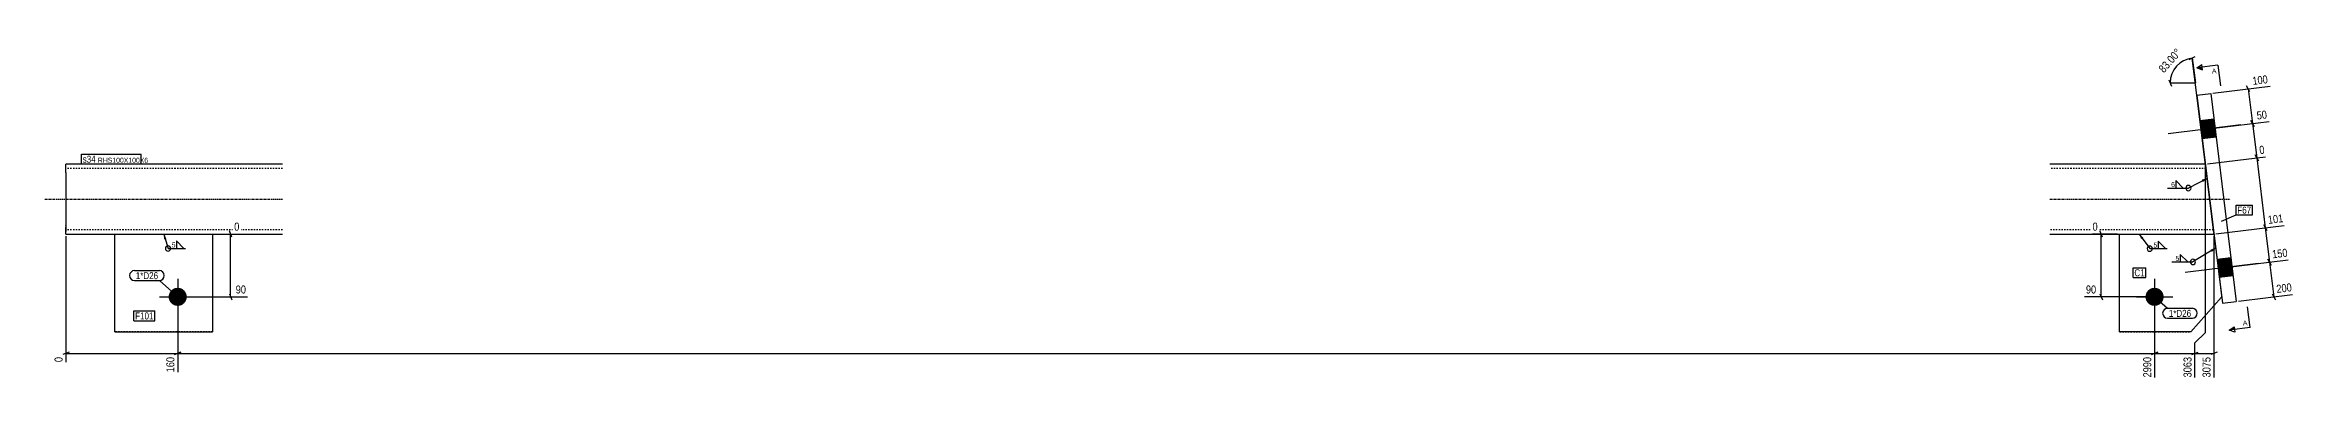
# Model space of a CAD drawing. Header units: millimetres. Extents: x 7 to 26412, y 5 to 885.
# Drawn here: x 7 to 3227, y 5 to 483 of the extents above; entities that cross this region are included whole.
import ezdxf

# ---------------------------------------------------------------- set-up
doc = ezdxf.new("R2010")
doc.units = ezdxf.units.MM
doc.linetypes.add('DXK_LINE_DOT2', pattern=[3.9198, 1.9599, -1.9599])
doc.linetypes.add('DXK_LINE_DOT3', pattern=[5.9187, 2.979, -0.9799, 0.9799, -0.9799])
for name, color, linetype in [('MÅLSÆTNING', 7, 'Continuous'), ('STÅL', 7, 'Continuous'), ('TEKST', 7, 'Continuous')]:
    doc.layers.add(name, color=color, linetype=linetype)
doc.styles.add('Arial', font='ARIAL.TTF', dxfattribs={"height": 0.2})
doc.styles.add('Arial Narrow', font='ARIALN.TTF', dxfattribs={"height": 0.2})

msp = doc.modelspace()

# ---------------------------------------------------------------- hatches: boundary and pattern name
at = {"layer": 'STÅL', "linetype": 'Continuous'}
for points in [[(3115.3, 351.4), (3112.1, 377.2), (3092.2, 374.7), (3095.4, 348.9)], [(3115.3, 351.4), (3112.1, 377.2), (3092.2, 374.7), (3095.4, 348.9)], [(3139.6, 152.8), (3136.5, 178.6), (3116.6, 176.2), (3119.8, 150.4)], [(3139.6, 152.8), (3136.5, 178.6), (3116.6, 176.2), (3119.8, 150.4)], [(197.2, 135.6, -1), (197.2, 109.6, -1)], [(3027.2, 135.6, -1), (3027.2, 109.6, -1)]]:
    msp.add_hatch(color=96, dxfattribs=at).paths.add_polyline_path(points)
at = {"layer": 'TEKST', "linetype": 'Continuous'}
for points in [[(3094.8, 290.5), (3102.4, 292.3), (3096.6, 287.2)], [(3107.2, 190.1), (3114.6, 192.4), (3109.2, 186.9)]]:
    msp.add_hatch(color=3, dxfattribs=at).paths.add_polyline_path(points)

# ---------------------------------------------------------------- linework, layer by layer
at = {"layer": 'MÅLSÆTNING', "color": 7, "linetype": 'Continuous'}
for p, q in [((3076.9, 462.4), (3085.4, 467.1)), ((3111.8, 215.5), (3081.2, 464.8)), ((3081.2, 464.8), (3085.6, 429)), ((3047.8, 433.5), (3051.4, 424.5)), ((3049.6, 429), (3085.6, 429)), ((3110.6, 414.2), (3192.5, 424.3)), ((3163.7, 416.2), (3159, 424.7)), ((3161.3, 420.5), (3167.4, 370.9)), ((3096.8, 362.2), (3191.3, 373.8)), ((3096.8, 362.2), (3191.3, 373.8)), ((3169.8, 366.6), (3165.1, 375.1)), ((3165.1, 375.1), (3169.8, 366.6)), ((3167.4, 370.9), (3173.5, 321.6)), ((3102.8, 312.9), (3185.8, 323.1)), ((3171.1, 325.8), (3175.8, 317.4)), ((3099.9, 71.6), (3099.9, 309.6)), ((3099.9, 71.6), (3099.9, 309.6)), ((3188.1, 217.4), (3183.4, 225.8)), ((3183.4, 225.8), (3188.1, 217.4)), ((37.2, 209.6), (37.2, 29.1)), ((250.2, 212.6), (285.4, 212.6)), ((274.8, 208.1), (271.2, 217.1)), ((273, 122.6), (273, 212.6)), ((2974.2, 212.6), (2938.4, 212.6)), ((2952.6, 208.1), (2949, 217.1)), ((2950.8, 122.6), (2950.8, 212.6)), ((3112.1, 209.6), (3112.1, 7.2)), ((3115.1, 212.9), (3212.6, 224.9)), ((3115.1, 212.9), (3212.6, 224.9)), ((3185.7, 221.6), (3191.8, 172.3)), ((3121.2, 163.7), (3218.6, 175.6)), ((3121.2, 163.7), (3218.6, 175.6)), ((3194.1, 168.1), (3189.5, 176.6)), ((3189.5, 176.6), (3194.1, 168.1)), ((3191.8, 172.3), (3197.9, 122.7)), ((197.2, 119.6), (197.2, 14.5)), ((197.2, 119.6), (197.2, 14.5)), ((200.2, 122.6), (297.1, 122.6)), ((271.2, 127.1), (274.8, 118.1)), ((3024.2, 122.6), (2926.8, 122.6)), ((2949, 127.1), (2952.6, 118.1)), ((3027.2, 119.6), (3027.2, 7.2)), ((3147.1, 116.5), (3224.7, 126)), ((3195.6, 127), (3200.2, 118.5)), ((3084.9, 56.6), (3099.9, 71.6)), ((3084.9, 56.6), (3099.9, 71.6)), ((41.7, 43.4), (32.7, 39.8)), ((37.2, 41.6), (197.2, 41.6)), ((201.7, 43.4), (192.7, 39.8)), ((192.7, 39.8), (201.7, 43.4)), ((197.2, 41.6), (3027.2, 41.6)), ((3022.7, 39.8), (3031.7, 43.4)), ((3080.4, 39.8), (3089.4, 43.4)), ((3084.9, 7.2), (3084.9, 56.6)), ((3084.9, 41.6), (3112.1, 41.6)), ((3116.6, 43.4), (3107.6, 39.8))]:
    msp.add_line(p, q, dxfattribs=at)
msp.add_arc((3085.6, 429), 36, 97, 180, dxfattribs=at)
at = {"layer": 'STÅL', "color": 2, "linetype": 'Continuous'}
for p, q in [((3087.7, 411.4), (3107.6, 413.9)), ((3087.7, 411.4), (3124.3, 113.7)), ((3107.6, 413.9), (3144.1, 116.1)), ((347.2, 312.6), (37.2, 312.6)), ((37.2, 300.6), (37.2, 312.6)), ((37.2, 300.6), (37.2, 224.6)), ((3099.9, 312.6), (2877.2, 312.6)), ((37.2, 224.6), (37.2, 216.1)), ((37.2, 213.5), (37.2, 216.1)), ((37.2, 212.6), (37.2, 213.5)), ((37.2, 212.6), (347.2, 212.6)), ((107.2, 72.6), (107.2, 212.6)), ((247.2, 212.6), (247.2, 72.6)), ((2877.2, 212.6), (3112.1, 212.6)), ((2977.2, 72.6), (2977.2, 212.6)), ((3123.2, 122.2), (3079.3, 72.6)), ((3124.3, 113.7), (3144.1, 116.1)), ((107.2, 72.6), (107.2, 72.6)), ((107.2, 72.6), (247.2, 72.6)), ((247.2, 72.6), (247.2, 72.6)), ((2977.2, 72.6), (2977.2, 72.6)), ((3079.3, 72.6), (2977.2, 72.6)), ((3079.3, 72.6), (3079.3, 72.6))]:
    msp.add_line(p, q, dxfattribs=at)
at = {"layer": 'STÅL', "color": 96, "linetype": 'Continuous'}
for p, q in [((3150.9, 368.8), (3046.7, 356)), ((3150.9, 368.8), (3046.7, 356)), ((3112.1, 377.2), (3092.2, 374.7)), ((3112.1, 377.2), (3092.2, 374.7)), ((3115.3, 351.4), (3095.4, 348.9)), ((3115.3, 351.4), (3095.4, 348.9)), ((3175.3, 170.3), (3071, 157.5)), ((3175.3, 170.3), (3071, 157.5)), ((3136.5, 178.6), (3116.6, 176.2)), ((3136.5, 178.6), (3116.6, 176.2)), ((197.2, 148.6), (197.2, 96.6)), ((3027.2, 148.6), (3027.2, 96.6)), ((3139.6, 152.8), (3119.8, 150.4)), ((3139.6, 152.8), (3119.8, 150.4)), ((171.2, 122.6), (223.2, 122.6)), ((3001.2, 122.6), (3053.2, 122.6))]:
    msp.add_line(p, q, dxfattribs=at)
at = {"layer": 'STÅL', "color": 7, "linetype": 'DXK_LINE_DOT2'}
for p, q in [((347.2, 306.6), (37.2, 306.6)), ((3100.6, 306.6), (2877.2, 306.6)), ((3112.1, 212.6), (3099.9, 312.6)), ((37.2, 220.3), (37.2, 224.6)), ((37.2, 220), (37.2, 220.3)), ((37.2, 219), (37.2, 220)), ((37.2, 218.6), (37.2, 219)), ((347.2, 218.6), (37.2, 218.6)), ((37.2, 216.1), (37.2, 218.6)), ((107.2, 212.6), (247.2, 212.6)), ((107.2, 212.6), (107.2, 212.6)), ((247.2, 212.6), (247.2, 212.6)), ((3111.4, 218.6), (2877.2, 218.6)), ((2977.2, 212.6), (3112.1, 212.6)), ((2977.2, 212.6), (2977.2, 212.6)), ((3112.1, 212.6), (3123.2, 122.2)), ((247.2, 72.6), (107.2, 72.6)), ((2977.2, 72.6), (3079.3, 72.6))]:
    msp.add_line(p, q, dxfattribs=at)
at = {"layer": 'STÅL', "color": 7, "linetype": 'DXK_LINE_DOT3'}
for p, q in [((7.2, 262.6), (347.2, 262.6)), ((2877.2, 262.6), (3136, 262.6))]:
    msp.add_line(p, q, dxfattribs=at)
at = {"layer": 'TEKST', "color": 3, "linetype": 'Continuous'}
for p, q in [((3102.4, 292.3), (3075.7, 278.4)), ((3114.6, 192.4), (3082, 172.6))]:
    msp.add_line(p, q, dxfattribs=at)
for centre in [(3075.7, 278.4), (3082, 172.6)]:
    msp.add_arc(centre, 3.75, 270, 90, dxfattribs=at)

# ---------------------------------------------------------------- wipeouts: each hides what was drawn before it
at = {"color": 0}
for points in [[(3056.1, 279.3), (3056.1, 288), (3050.3, 288), (3050.3, 279.3)], [(162.5, 90.2), (162.5, 100.7), (136.3, 100.7), (136.3, 90.2)]]:
    msp.add_wipeout(points, dxfattribs=at).dxf.layer = 'TEKST'
at = {"color": 0, "linetype": 'Continuous'}
msp.add_wipeout([(3160.4, 81.9), (3159.5, 89.3), (3152.9, 88.5), (3153.8, 81.1)], dxfattribs=at).dxf.layer = 'TEKST'

# ---------------------------------------------------------------- next in the draw order: hatches: boundary and pattern name
at = {"layer": 'TEKST', "linetype": 'Continuous'}
msp.add_hatch(color=30, dxfattribs=at).paths.add_polyline_path([(3141.1, 79.5), (3141.5, 75.8), (3134.1, 74.9)])

# ---------------------------------------------------------------- next in the draw order: linework, layer by layer
at = {"layer": 'TEKST', "color": 3, "linetype": 'Continuous'}
for p, q in [((3045.6, 278.4), (3075.7, 278.4)), ((3068.3, 278.4), (3057.6, 289.1)), ((3057.6, 289.1), (3057.6, 278.4)), ((3057.6, 278.4), (3068.3, 278.4))]:
    msp.add_line(p, q, dxfattribs=at)
at = {"layer": 'TEKST', "color": 7, "linetype": 'Continuous'}
for q in [(3160.2, 108.3), (3134.1, 74.9)]:
    msp.add_line((3163.9, 78.5), q, dxfattribs=at)
at = {"layer": 'TEKST', "color": 30, "linetype": 'Continuous'}
for p, q in [((3134.1, 74.9), (3141.1, 79.5)), ((3142, 72.1), (3134.1, 74.9)), ((3141.1, 79.5), (3142, 72.1))]:
    msp.add_line(p, q, dxfattribs=at)
at = {"layer": 'TEKST', "color": 3, "linetype": 'Continuous'}
msp.add_arc((3075.7, 278.4), 3.75, 90, 270, dxfattribs=at)

# ---------------------------------------------------------------- next in the draw order: texts
at = {"layer": 'TEKST', "color": 3, "style": 'Arial Narrow'}
msp.add_text('6', height=7.16, dxfattribs=at).set_placement((3050.9, 279.9))
at = {"layer": 'TEKST', "color": 3, "linetype": 'Continuous', "style": 'Arial'}
msp.add_text('A', height=7.16, rotation=7.0015, dxfattribs=at).set_placement((3153.8, 81.1))

# ---------------------------------------------------------------- next in the draw order: wipeouts: each hides what was drawn before it
at = {"color": 0}
for points, layer in [([(3070, 472.3), (3057.4, 483.4), (3028.1, 450.4), (3040.7, 439.3)], 'MÅLSÆTNING'), ([(79.7, 314.7), (79.7, 325.2), (61.2, 325.2), (61.2, 314.7)], 'TEKST'), ([(193.8, 192.8), (193.8, 201.5), (188, 201.5), (188, 192.8)], 'TEKST'), ([(3030.7, 192.5), (3030.7, 201.2), (3025, 201.2), (3025, 192.5)], 'TEKST'), ([(3013, 152), (3013, 162.5), (2998.3, 162.5), (2998.3, 152)], 'TEKST'), ([(3062.4, 173.5), (3062.4, 182.2), (3056.6, 182.2), (3056.6, 173.5)], 'TEKST'), ([(169.2, 147.9), (169.2, 158.4), (137.2, 158.4), (137.2, 147.9)], 'TEKST'), ([(162.5, 90.2), (162.5, 100.7), (136.3, 100.7), (136.3, 90.2)], 'TEKST'), ([(3079.5, 93.9), (3079.5, 104.4), (3047.6, 104.4), (3047.6, 93.9)], 'TEKST')]:
    msp.add_wipeout(points, dxfattribs=at).dxf.layer = layer
at = {"color": 0, "linetype": 'Continuous'}
for points, layer in [([(3192.4, 426.7), (3190.4, 443.4), (3163.8, 440.1), (3165.9, 423.5)], 'MÅLSÆTNING'), ([(3191.3, 376.2), (3189.2, 392.9), (3169.9, 390.5), (3172, 373.8)], 'MÅLSÆTNING'), ([(3187.9, 325.8), (3185.8, 342.5), (3173.8, 341), (3175.9, 324.3)], 'MÅLSÆTNING'), ([(287.8, 215), (287.8, 231.8), (275.7, 231.8), (275.7, 215)], 'MÅLSÆTNING'), ([(2948.1, 215), (2948.1, 231.8), (2936, 231.8), (2936, 215)], 'MÅLSÆTNING'), ([(3220.7, 178.3), (3218.7, 195), (3192.1, 191.7), (3194.2, 175.1)], 'MÅLSÆTNING'), ([(297.3, 125), (297.3, 141.8), (277.9, 141.8), (277.9, 125)], 'MÅLSÆTNING'), ([(2946, 125), (2946, 141.8), (2926.5, 141.8), (2926.5, 125)], 'MÅLSÆTNING'), ([(3226.8, 128.7), (3224.8, 145.4), (3198.2, 142.1), (3200.3, 125.4)], 'MÅLSÆTNING'), ([(34.8, 38.8), (18, 38.8), (18, 26.7), (34.8, 26.7)], 'MÅLSÆTNING'), ([(194.8, 38.8), (178, 38.8), (178, 12.1), (194.8, 12.1)], 'MÅLSÆTNING'), ([(3024.8, 38.8), (3008, 38.8), (3008, 4.8), (3024.8, 4.8)], 'MÅLSÆTNING'), ([(3109.7, 38.8), (3092.9, 38.8), (3092.9, 4.8), (3109.7, 4.8)], 'MÅLSÆTNING'), ([(3116.1, 442.9), (3115.2, 450.4), (3108.6, 449.5), (3109.5, 442.1)], 'TEKST')]:
    msp.add_wipeout(points, dxfattribs=at).dxf.layer = layer

# ---------------------------------------------------------------- next in the draw order: hatches: boundary and pattern name
at = {"layer": 'TEKST', "linetype": 'Continuous'}
for color, points in [(30, [(3095.4, 451.7), (3095.8, 448), (3087.9, 450.8)]), (3, [(177.5, 204.8), (177.2, 212.6), (181.1, 205.9)]), (3, [(3008, 205.4), (3005.1, 212.6), (3011, 207.6)])]:
    msp.add_hatch(color=color, dxfattribs=at).paths.add_polyline_path(points)

# ---------------------------------------------------------------- next in the draw order: linework, layer by layer
at = {"layer": 'MÅLSÆTNING', "color": 7, "linetype": 'Continuous'}
for p, q in [((3102.8, 312.9), (3185.8, 323.1)), ((3175.8, 317.4), (3171.1, 325.8)), ((3173.5, 321.6), (3185.7, 221.6)), ((3027.2, 119.6), (3027.2, 7.2)), ((3031.7, 43.4), (3022.7, 39.8)), ((3027.2, 41.6), (3084.9, 41.6)), ((3080.4, 39.8), (3089.4, 43.4)), ((3084.9, 7.2), (3084.9, 56.6))]:
    msp.add_line(p, q, dxfattribs=at)
at = {"layer": 'TEKST', "color": 30, "linetype": 'Continuous'}
for p, q in [((3087.9, 450.8), (3094.9, 455.4)), ((3087.9, 450.8), (3095.8, 448)), ((3095.8, 448), (3094.9, 455.4))]:
    msp.add_line(p, q, dxfattribs=at)
at = {"layer": 'TEKST', "color": 7, "linetype": 'Continuous'}
for p, q in [((3117.7, 454.4), (3087.9, 450.8)), ((3117.7, 454.4), (3121.4, 424.7)), ((134.5, 102.5), (164.3, 102.5)), ((134.5, 88.4), (134.5, 102.5)), ((164.3, 88.4), (164.3, 102.5)), ((134.5, 88.4), (164.3, 88.4))]:
    msp.add_line(p, q, dxfattribs=at)
at = {"layer": 'TEKST', "color": 3, "linetype": 'Continuous'}
for p, q in [((177.2, 212.6), (183.4, 191.9)), ((206, 191.9), (195.3, 202.6)), ((195.3, 202.6), (195.3, 191.9)), ((3005.1, 212.6), (3020.3, 191.6)), ((3043, 191.6), (3032.3, 202.3)), ((3032.3, 202.3), (3032.3, 191.6)), ((183.4, 191.9), (208.2, 191.9)), ((195.3, 191.9), (206, 191.9)), ((3020.3, 191.6), (3045.1, 191.6)), ((3032.3, 191.6), (3043, 191.6)), ((3052, 172.6), (3082, 172.6)), ((3074.6, 172.6), (3063.9, 183.3)), ((3063.9, 183.3), (3063.9, 172.6)), ((3063.9, 172.6), (3074.6, 172.6))]:
    msp.add_line(p, q, dxfattribs=at)
for centre, start, end in [((183.4, 191.9), 90, 270), ((183.4, 191.9), 270, 90), ((3020.3, 191.6), 90, 270), ((3020.3, 191.6), 270, 90), ((3082, 172.6), 90, 270)]:
    msp.add_arc(centre, 3.75, start, end, dxfattribs=at)

# ---------------------------------------------------------------- next in the draw order: texts
at = {"layer": 'MÅLSÆTNING', "color": 3, "style": 'Arial Narrow'}
msp.add_text('83.00°', height=11.45, rotation=48.5009, dxfattribs=at).set_placement((3040.5, 442.7))
at = {"layer": 'MÅLSÆTNING', "color": 3, "linetype": 'Continuous', "style": 'Arial Narrow'}
for s, height, rotation, p in [('100', 11.45, 7.0015, (3168, 426.1)), ('50', 11.45, 7.0015, (3174.1, 376.5)), ('0', 11.5, 7.0015, (3177.9, 327)), ('150', 11.45, 7.0015, (3196.3, 177.7)), ('200', 11.45, 7.0015, (3202.4, 128.1)), ('0', 11.5, 90.0002, (32.4, 29.1)), ('160', 11.45, 90.0002, (192.4, 14.5)), ('2990', 11.45, 90.0002, (3022.4, 7.2)), ('3075', 11.45, 90.0002, (3107.3, 7.2))]:
    msp.add_text(s, height=height, rotation=rotation, dxfattribs=at).set_placement(p)
for s, height, p in [('0', 11.5, (278.1, 217.4)), ('0', 11.5, (2938.4, 217.4)), ('90', 11.45, (280.3, 127.4)), ('90', 11.45, (2928.9, 127.4))]:
    msp.add_text(s, height=height, dxfattribs=at).set_placement(p)
at = {"layer": 'TEKST', "color": 3, "linetype": 'Continuous', "style": 'Arial'}
msp.add_text('A', height=7.16, rotation=7.0015, dxfattribs=at).set_placement((3109.5, 442.1))
at = {"layer": 'TEKST', "color": 3, "style": 'Arial Narrow'}
for s, height, p in [('5', 7.16, (188.6, 193.4)), ('5', 7.16, (3025.6, 193.1)), ('5', 7.16, (3057.2, 174.1)), ('F101', 10.02, (136.3, 90.2))]:
    msp.add_text(s, height=height, dxfattribs=at).set_placement(p)

# ---------------------------------------------------------------- next in the draw order: wipeouts: each hides what was drawn before it
at = {"color": 0}
for points in [[(79.7, 314.7), (79.7, 325.2), (61.2, 325.2), (61.2, 314.7)], [(3013, 152), (3013, 162.5), (2998.3, 162.5), (2998.3, 152)], [(169.2, 147.9), (169.2, 158.4), (137.2, 158.4), (137.2, 147.9)], [(3079.5, 93.9), (3079.5, 104.4), (3047.6, 104.4), (3047.6, 93.9)]]:
    msp.add_wipeout(points, dxfattribs=at).dxf.layer = 'TEKST'

# ---------------------------------------------------------------- next in the draw order: linework, layer by layer
at = {"layer": 'TEKST', "color": 7, "linetype": 'Continuous'}
for p, q in [((59.4, 312.9), (59.4, 327)), ((2996.5, 164.3), (3014.8, 164.3)), ((2996.5, 150.2), (2996.5, 164.3)), ((3014.8, 150.2), (3014.8, 164.3)), ((135.4, 160.2), (171, 160.2)), ((135.4, 146.1), (171, 146.1)), ((197.2, 122.6), (171, 146.1)), ((2996.5, 150.2), (3014.8, 150.2)), ((3027.2, 122.6), (3045.8, 106.2)), ((3045.8, 106.2), (3081.3, 106.2)), ((3045.8, 92.1), (3081.3, 92.1))]:
    msp.add_line(p, q, dxfattribs=at)
for centre, start, end in [((135.4, 153.1), 90, 270), ((171, 153.1), 270, 90), ((3045.8, 99.1), 90, 270), ((3081.3, 99.1), 270, 90)]:
    msp.add_arc(centre, 7.05, start, end, dxfattribs=at)

# ---------------------------------------------------------------- next in the draw order: texts
at = {"layer": 'TEKST', "color": 3, "style": 'Arial Narrow'}
for s, p in [('C1', (2998.3, 152)), ('1*D26', (137.2, 147.9)), ('1*D26', (3047.6, 93.9))]:
    msp.add_text(s, height=10.02, dxfattribs=at).set_placement(p)

# ---------------------------------------------------------------- next in the draw order: wipeouts: each hides what was drawn before it
at = {"color": 0, "linetype": 'Continuous'}
for points in [[(3214.7, 227.6), (3212.6, 244.2), (3186.1, 241), (3188.1, 224.3)], [(3082.5, 38.8), (3065.7, 38.8), (3065.7, 4.8), (3082.5, 4.8)]]:
    msp.add_wipeout(points, dxfattribs=at).dxf.layer = 'MÅLSÆTNING'
at = {"color": 0}
for points in [[(143.2, 314.7), (143.2, 322.2), (82.9, 322.2), (82.9, 314.7)], [(3165.4, 241.7), (3165.4, 252.2), (3145.6, 252.2), (3145.6, 241.7)]]:
    msp.add_wipeout(points, dxfattribs=at).dxf.layer = 'TEKST'

# ---------------------------------------------------------------- next in the draw order: texts
at = {"layer": 'MÅLSÆTNING', "color": 3, "linetype": 'Continuous', "style": 'Arial Narrow'}
for s, rotation, p in [('101', 7.0015, (3190.2, 227)), ('3063', 90.0002, (3080.1, 7.2))]:
    msp.add_text(s, height=11.45, rotation=rotation, dxfattribs=at).set_placement(p)

# ---------------------------------------------------------------- next in the draw order: wipeouts: each hides what was drawn before it
at = {"color": 0}
for points in [[(143.2, 314.7), (143.2, 322.2), (82.9, 322.2), (82.9, 314.7)], [(3165.4, 241.7), (3165.4, 252.2), (3145.6, 252.2), (3145.6, 241.7)]]:
    msp.add_wipeout(points, dxfattribs=at).dxf.layer = 'TEKST'

# ---------------------------------------------------------------- next in the draw order: linework, layer by layer
at = {"layer": 'TEKST', "color": 7, "linetype": 'Continuous'}
for p, q in [((59.4, 327), (145, 327)), ((145, 312.9), (145, 327)), ((59.4, 312.9), (145, 312.9)), ((3122.9, 231), (3143.8, 239.9)), ((3143.8, 254), (3167.2, 254)), ((3143.8, 239.9), (3143.8, 254)), ((3143.8, 239.9), (3167.2, 239.9)), ((3167.2, 239.9), (3167.2, 254))]:
    msp.add_line(p, q, dxfattribs=at)

# ---------------------------------------------------------------- next in the draw order: texts
at = {"layer": 'TEKST', "color": 3, "style": 'Arial Narrow'}
for s, height, p in [('s34', 10.02, (61.2, 314.7)), ('RHS100X100X6', 7.158, (82.9, 314.7)), ('F67', 10.02, (3145.6, 241.7))]:
    msp.add_text(s, height=height, dxfattribs=at).set_placement(p)

doc.saveas('drawing.dxf')
